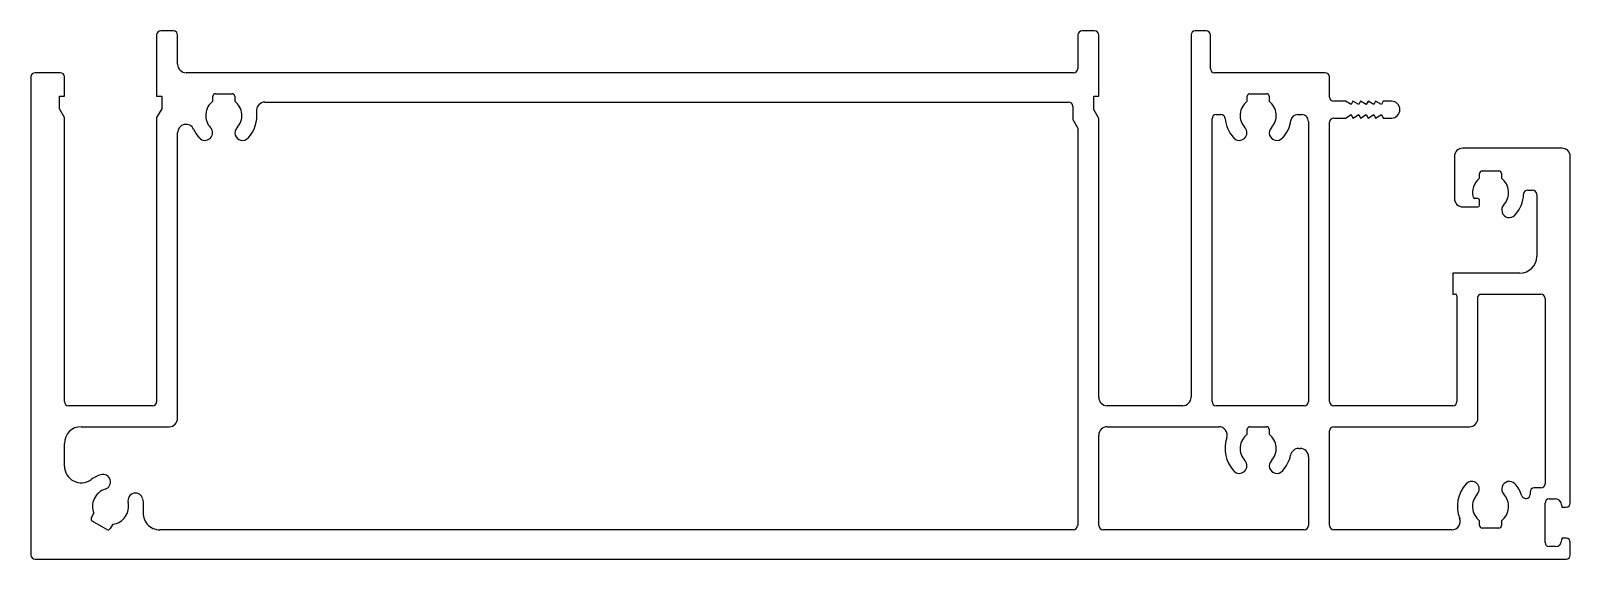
# Model space of a CAD drawing. Extents: x -91 to 93, y 1 to 64.
import ezdxf

# ---------------------------------------------------------------- set-up
doc = ezdxf.new("R2010")
doc.units = 0
doc.layers.get('0').update_dxf_attribs({"linetype": 'CONTINUOUS'})

msp = doc.modelspace()

# ---------------------------------------------------------------- linework, layer by layer
at = {"color": 7}
for p, q in [((-75.88, 63.36), (-75.88, 56.06)), ((-73.88, 63.86), (-75.38, 63.86)), ((-73.38, 59.86), (-73.38, 63.36)), ((33.92, 63.36), (33.92, 59.36)), ((35.92, 63.86), (34.42, 63.86)), ((36.42, 56.06), (36.42, 63.36)), ((47.42, 63.36), (47.42, 20.16)), ((49.22, 63.86), (47.92, 63.86)), ((49.72, 59.36), (49.72, 63.36)), ((-87.38, 58.86), (-90.38, 58.86)), ((33.42, 58.86), (-72.38, 58.86)), ((63.42, 58.86), (50.22, 58.86)), ((-90.88, 58.36), (-90.88, 1.36)), ((-86.88, 56.06), (-86.88, 58.36)), ((63.92, 55.96), (63.92, 58.36)), ((-87.48, 56.06), (-86.88, 56.06)), ((-87.48, 54.56), (-87.48, 56.06)), ((-75.88, 56.06), (-75.28, 56.06)), ((-75.28, 56.06), (-75.28, 54.56)), ((-69.18, 55.47), (-69.18, 56.06)), ((-68.88, 56.36), (-66.88, 56.36)), ((-66.58, 56.06), (-66.58, 55.47)), ((-62.97, 55.36), (32.82, 55.36)), ((35.82, 54.46), (35.82, 56.06)), ((35.82, 56.06), (36.42, 56.06)), ((54.12, 55.47), (54.12, 56.06)), ((54.42, 56.36), (56.42, 56.36)), ((56.72, 56.06), (56.72, 55.47)), ((65.82, 55.46), (64.42, 55.46)), ((66.51, 55.06), (65.82, 55.46)), ((66.72, 55.46), (66.51, 55.06)), ((67.41, 55.06), (66.72, 55.46)), ((67.62, 55.46), (67.41, 55.06)), ((68.31, 55.06), (67.62, 55.46)), ((68.52, 55.46), (68.31, 55.06)), ((69.21, 55.06), (68.52, 55.46)), ((69.42, 55.46), (69.21, 55.06)), ((70.11, 55.06), (69.42, 55.46)), ((70.32, 55.46), (70.11, 55.06)), ((71.32, 55.46), (70.32, 55.46)), ((-86.88, 53.52), (-87.48, 54.56)), ((-86.88, 19.66), (-86.88, 53.52)), ((-75.28, 54.56), (-75.88, 53.52)), ((-75.88, 53.52), (-75.88, 19.66)), ((33.32, 54.86), (33.32, 53.29)), ((33.32, 53.29), (33.92, 52.25)), ((36.42, 53.42), (35.82, 54.46)), ((36.42, 20.16), (36.42, 53.42)), ((49.92, 19.66), (49.92, 53.36)), ((50.42, 53.86), (50.98, 53.86)), ((60.11, 53.86), (60.62, 53.86)), ((64.42, 53.46), (65.82, 53.46)), ((65.82, 53.46), (66.51, 53.86)), ((66.51, 53.86), (66.72, 53.46)), ((66.72, 53.46), (67.41, 53.86)), ((67.41, 53.86), (67.62, 53.46)), ((67.62, 53.46), (68.31, 53.86)), ((68.31, 53.86), (68.52, 53.46)), ((68.52, 53.46), (69.21, 53.86)), ((69.21, 53.86), (69.42, 53.46)), ((69.42, 53.46), (70.11, 53.86)), ((70.11, 53.86), (70.32, 53.46)), ((70.32, 53.46), (71.32, 53.46)), ((-73.38, 17.66), (-73.38, 51.7)), ((33.92, 52.25), (33.92, 4.86)), ((61.42, 53.06), (61.42, 19.66)), ((63.92, 19.66), (63.92, 52.96)), ((91.62, 49.86), (79.81, 49.86)), ((78.81, 48.86), (78.81, 43.86)), ((92.62, 7.56), (92.62, 48.86)), ((81.82, 46.27), (81.82, 46.86)), ((82.12, 47.16), (84.12, 47.16)), ((84.42, 46.86), (84.42, 46.27)), ((87.56, 44.86), (88.12, 44.86)), ((88.62, 44.36), (88.62, 36.96)), ((79.81, 42.86), (81.61, 42.86)), ((81.61, 43.86), (81.23, 43.86)), ((81.81, 43.06), (81.81, 43.66)), ((86.62, 34.96), (78.61, 34.96)), ((78.61, 34.96), (78.61, 32.46)), ((78.61, 32.46), (78.92, 32.46)), ((79.12, 32.26), (79.12, 19.66)), ((81.62, 17.66), (81.62, 32.16)), ((81.92, 32.46), (89.12, 32.46)), ((89.62, 31.96), (89.62, 9.86)), ((-76.38, 19.16), (-86.38, 19.16)), ((46.42, 19.16), (37.42, 19.16)), ((60.92, 19.16), (50.42, 19.16)), ((78.62, 19.16), (64.42, 19.16)), ((-84.88, 16.66), (-74.38, 16.66)), ((37.42, 16.66), (50.73, 16.66)), ((54.42, 16.66), (56.42, 16.66)), ((64.42, 16.66), (80.62, 16.66)), ((36.42, 4.86), (36.42, 15.66)), ((54.12, 15.77), (54.12, 16.36)), ((56.72, 16.36), (56.72, 15.77)), ((63.92, 4.86), (63.92, 16.16)), ((-86.88, 11.97), (-86.88, 14.66)), ((60.26, 14.06), (60.42, 14.06)), ((61.42, 13.06), (61.42, 4.86)), ((89.12, 9.36), (88.33, 9.36)), ((87.83, 8.86), (87.83, 8.59)), ((89.62, 2.86), (89.62, 7.56)), ((90.12, 8.06), (90.82, 8.06)), ((-83.66, 5.82), (-83.37, 6.33)), ((91.62, 7.26), (91.62, 7.06)), ((91.62, 7.06), (92.12, 7.06)), ((-81.82, 4.41), (-83.55, 5.41)), ((-81.11, 5.03), (-81.41, 4.52)), ((33.37, 4.36), (-75.49, 4.36)), ((33.92, 4.86), (33.87, 4.86)), ((60.92, 4.36), (36.92, 4.36)), ((78.5, 4.36), (64.42, 4.36)), ((81.82, 4.86), (81.82, 5.45)), ((84.12, 4.56), (82.12, 4.56)), ((84.42, 5.45), (84.42, 4.86)), ((90.81, 2.36), (90.12, 2.36)), ((91.62, 3.36), (91.62, 3.16)), ((92.12, 3.36), (91.62, 3.36)), ((92.62, 1.36), (92.62, 2.86)), ((-90.38, 0.86), (92.12, 0.86))]:
    msp.add_line(p, q, dxfattribs=at)
for centre, radius, start, end in [((-75.38, 63.36), 0.5, 90, 180), ((-73.88, 63.36), 0.5, 0, 90), ((34.42, 63.36), 0.5, 90, 180), ((35.92, 63.36), 0.5, 0, 90), ((47.92, 63.36), 0.5, 90, 180), ((49.22, 63.36), 0.5, 0, 90), ((-90.38, 58.36), 0.5, 90, 180), ((-87.38, 58.36), 0.5, 0, 90), ((-72.38, 59.86), 1, 180, 270), ((33.42, 59.36), 0.5, 270, 0), ((50.22, 59.36), 0.5, 180, 270), ((63.42, 58.36), 0.5, 0, 90), ((-67.88, 53.76), 2.15, 127.2037, 222.8375), ((-68.88, 56.06), 0.3, 90, 180), ((-66.88, 56.06), 0.3, 0, 90), ((-67.88, 53.76), 2.15, 317.1625, 52.7963), ((-62.97, 54.36), 1, 90, 186.9621), ((32.82, 54.86), 0.5, 0, 90), ((55.42, 53.76), 2.15, 127.2037, 222.8375), ((54.42, 56.06), 0.3, 90, 180), ((56.42, 56.06), 0.3, 0, 90), ((55.42, 53.76), 2.15, 317.1625, 52.7963), ((64.42, 55.96), 0.5, 180, 270), ((71.32, 54.46), 1, 270, 90), ((-67.88, 53.76), 3.95, 317.1625, 6.9621), ((50.42, 53.36), 0.5, 90, 180), ((50.98, 53.36), 0.5, 5.1571, 90), ((55.42, 53.76), 3.95, 185.1571, 222.8375), ((60.11, 53.06), 0.8, 90, 171.5255), ((60.62, 53.06), 0.8, 0, 90), ((64.42, 52.96), 0.5, 90, 180), ((-72.38, 51.7), 1, 24.62, 180), ((-67.88, 53.76), 3.95, 204.62, 222.8375), ((-70.12, 51.69), 0.9, 222.8375, 42.8375), ((-65.65, 51.69), 0.9, 137.1625, 317.1625), ((53.18, 51.69), 0.9, 222.8375, 42.8375), ((57.65, 51.69), 0.9, 137.1625, 317.1625), ((55.42, 53.76), 3.95, 317.1625, 351.5255), ((79.81, 48.86), 1, 90, 180), ((91.62, 48.86), 1, 0, 90), ((83.12, 44.56), 2.15, 127.2037, 194.8572), ((82.12, 46.86), 0.3, 90, 180), ((84.12, 46.86), 0.3, 0, 90), ((83.12, 44.56), 2.15, 317.1625, 52.7963), ((83.12, 44.56), 3.95, 317.1625, 357.424), ((87.56, 44.36), 0.5, 90, 177.424), ((88.12, 44.36), 0.5, 360, 90), ((79.81, 43.86), 1, 180, 270), ((81.23, 44.06), 0.2, 194.8572, 270), ((81.61, 43.66), 0.2, 360, 90), ((81.61, 43.06), 0.2, 270, 0), ((85.35, 42.49), 0.9, 137.1625, 317.1625), ((86.62, 36.96), 2, 270, 0), ((78.92, 32.26), 0.2, 0, 90), ((81.92, 32.16), 0.3, 90, 180), ((89.12, 31.96), 0.5, 0, 90), ((-86.38, 19.66), 0.5, 180, 270), ((-76.38, 19.66), 0.5, 270, 0), ((37.42, 20.16), 1, 180, 270), ((46.42, 20.16), 1, 270, 0), ((50.42, 19.66), 0.5, 180, 270), ((60.92, 19.66), 0.5, 270, 0), ((64.42, 19.66), 0.5, 180, 270), ((78.62, 19.66), 0.5, 270, 0), ((-84.88, 14.66), 2, 90, 180), ((-74.38, 17.66), 1, 270, 0), ((37.42, 15.66), 1, 90, 180), ((50.73, 15.66), 1, 341.1415, 90), ((54.42, 16.36), 0.3, 90, 180), ((56.42, 16.36), 0.3, 0, 90), ((64.42, 16.16), 0.5, 90, 180), ((80.62, 17.66), 1, 270, 0), ((55.42, 14.06), 3.95, 161.1415, 222.8375), ((55.42, 14.06), 2.15, 127.2037, 222.8375), ((55.42, 14.06), 2.15, 317.1625, 52.7963), ((55.42, 14.06), 3.95, 317.1625, 348.3449), ((60.26, 13.06), 1, 90, 168.3449), ((60.42, 13.06), 1, 0, 90), ((-84.88, 11.97), 2, 180, 306.0319), ((53.18, 11.99), 0.9, 222.8375, 42.8375), ((57.65, 11.99), 0.9, 137.1625, 317.1625), ((-81.38, 7.16), 3.95, 107.1625, 126.0319), ((-81.38, 7.16), 2.15, 107.1625, 202.7963), ((-82.28, 10.07), 0.9, 287.1625, 107.1625), ((83.12, 7.16), 3.95, 137.1625, 201.3237), ((80.88, 9.23), 0.9, 317.1625, 137.1625), ((85.35, 9.23), 0.9, 42.8375, 222.8375), ((83.12, 7.16), 3.95, 18.7697, 42.8375), ((88.33, 8.86), 0.5, 90, 180), ((89.12, 9.86), 0.5, 270, 0), ((-81.38, 7.16), 2.15, 277.2037, 12.8375), ((-78.41, 7.84), 0.9, 12.8375, 192.8375), ((-81.38, 7.16), 3.95, 352.273, 12.8375), ((83.12, 7.16), 2.15, 137.1625, 232.7963), ((83.12, 7.16), 2.15, 307.2037, 42.8375), ((87.33, 8.59), 0.5, 198.7697, 0), ((90.12, 7.56), 0.5, 90, 180), ((90.82, 7.26), 0.8, 0.1596, 89.8406), ((92.12, 7.56), 0.5, 270, 0), ((-83.4, 5.67), 0.3, 150, 240), ((-75.49, 6.36), 2, 172.273, 270), ((78.5, 5.36), 1, 270, 21.3237), ((-81.67, 4.67), 0.3, 240, 330), ((33.37, 4.86), 0.5, 270, 0), ((36.92, 4.86), 0.5, 180, 270), ((60.92, 4.86), 0.5, 270, 0), ((64.42, 4.86), 0.5, 180, 270), ((82.12, 4.86), 0.3, 180, 270), ((84.12, 4.86), 0.3, 270, 360), ((90.12, 2.86), 0.5, 180, 270), ((90.82, 3.16), 0.8, 269.8406, 359.8404), ((92.12, 2.86), 0.5, 0, 90), ((-90.38, 1.36), 0.5, 180, 270), ((92.12, 1.36), 0.5, 270, 0)]:
    msp.add_arc(centre, radius, start, end, dxfattribs=at)

doc.saveas('drawing.dxf')
